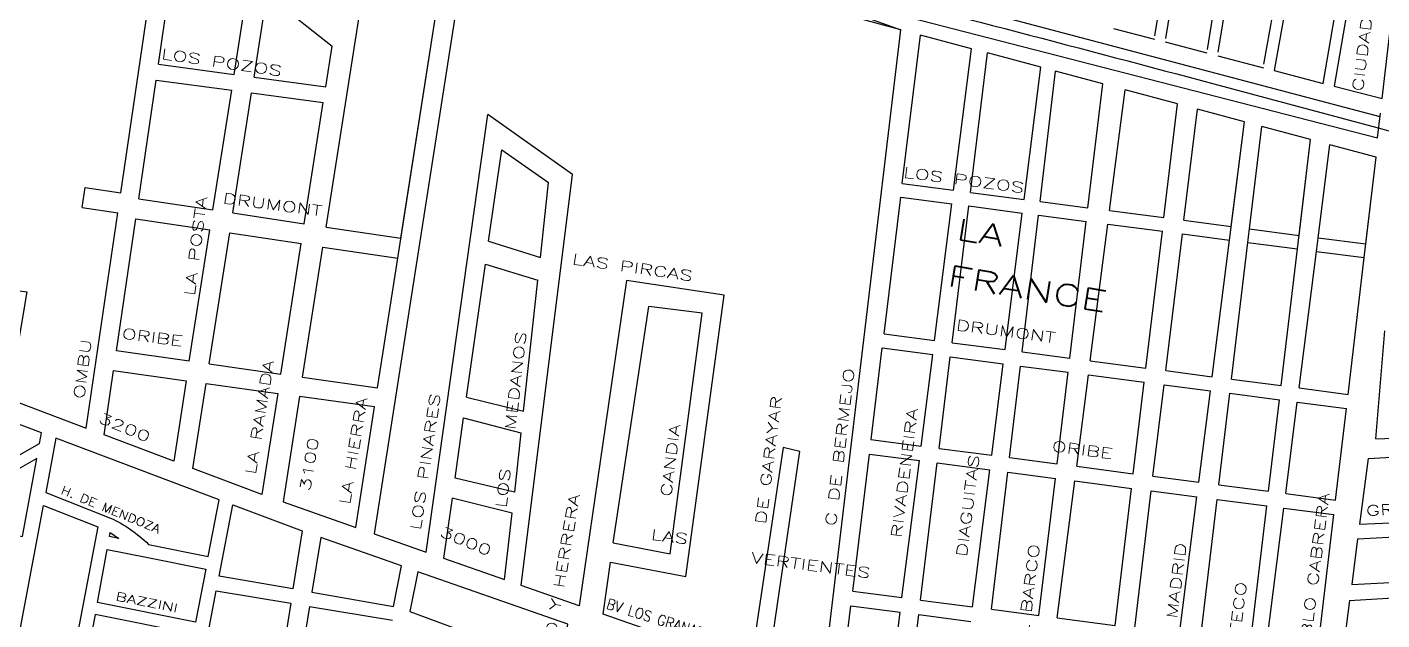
# Model space of a CAD drawing. Header units: millimetres. Extents: x 4375152 to 4409667, y 6523746 to 6549185.
# Drawn here: x 4383942 to 4385230, y 6528947 to 6529510 of the extents above; entities that cross this region are included whole.
import ezdxf

# ---------------------------------------------------------------- set-up
doc = ezdxf.new("R2010")
doc.units = ezdxf.units.MM
for name, color, linetype in [('FERROCARRIL', 252, 'VÍAS'), ('LINEA CALLE', 252, 'Continuous'), ('NOMBRE BARRIO', 8, 'Continuous'), ('NOMBRE CALLE', 252, 'Continuous')]:
    doc.layers.add(name, color=color, linetype=linetype)
doc.styles.add('ROMANS', font='romans')
doc.styles.add('S1', font='ROMANS')
doc.linetypes.add('VÍAS', pattern='A,3.81,[130,ltypeshp.shx,S=6.35,R=0,X=0,Y=0],3.81', length=7.62)

msp = doc.modelspace()

# ---------------------------------------------------------------- linework, layer by layer
at = {"layer": 'FERROCARRIL', "ltscale": 0.3, "transparency": 33554687, "flags": 128}
msp.add_lwpolyline([(4382736.5, 6530909.5, 0.007326), (4383105.8, 6530625.6), (4383401.7, 6530418.5), (4383678, 6530220.2), (4384055.4, 6529961), (4384202.4, 6529835.9), (4384267.5, 6529780.5, 0.038593), (4384512.2, 6529617.9, 0.028826), (4384696.6, 6529553.8, -0.002261), (4385070.4, 6529456, -0.003425), (4385638.4, 6529300.5, -0.012198), (4386349.8, 6529107.4), (4386818.2, 6528980.5)], format="xyb", dxfattribs=at)
at = {"layer": 'LINEA CALLE', "transparency": 33554687}
for p, q in [((4384226.7, 6529319.9), (4384288.4, 6529713.6)), ((4384294.8, 6529290.2), (4384357.8, 6529692.2)), ((4384297.8, 6529309.2), (4384353.3, 6529663.6)), ((4384492.4, 6529607.6), (4384773.1, 6529507.3)), ((4385014.5, 6529501.7), (4385030.8, 6529602.9)), ((4385024.8, 6529499), (4385041.3, 6529601.1)), ((4384031.4, 6529352.4), (4384066.9, 6529594.5)), ((4384067.2, 6529474.6), (4384084.4, 6529591.9)), ((4385064.4, 6529488.7), (4385082, 6529595)), ((4385074.7, 6529486), (4385092.5, 6529593.7)), ((4385118.2, 6529474.6), (4385138.2, 6529586.8)), ((4384139.3, 6529464.9), (4384153.3, 6529554.3)), ((4384158.2, 6529462.4), (4384170.5, 6529540.7)), ((4384170.5, 6529540.7), (4384232.3, 6529491.6)), ((4384773.1, 6529507.3), (4384690.5, 6529529.4)), ((4384780.2, 6529519.3), (4385226.2, 6529404.7)), ((4384698.5, 6528882.6), (4384773.1, 6529507.3)), ((4384698.5, 6528882.6), (4384773.1, 6529507.3)), ((4384774.4, 6529361.2), (4384791.6, 6529502.3)), ((4384774.4, 6529361.2), (4384791.6, 6529502.3)), ((4384840.2, 6529489.3), (4384791.6, 6529502.3)), ((4384840.2, 6529489.3), (4384791.6, 6529502.3)), ((4384226.3, 6529453.2), (4384232.3, 6529491.6)), ((4384823.1, 6529354.9), (4384840.2, 6529489.3)), ((4384823.1, 6529354.9), (4384840.2, 6529489.3)), ((4384839.1, 6529352.8), (4384855.3, 6529485.3)), ((4384839.1, 6529352.8), (4384855.3, 6529485.3)), ((4384906, 6529471.7), (4384855.3, 6529485.3)), ((4384906, 6529471.7), (4384855.3, 6529485.3)), ((4384067.2, 6529474.6), (4384139.3, 6529464.9)), ((4384890.1, 6529346.1), (4384906, 6529471.7)), ((4384890.1, 6529346.1), (4384906, 6529471.7)), ((4384905.3, 6529344.2), (4384920.1, 6529467.9)), ((4384905.3, 6529344.2), (4384920.1, 6529467.9)), ((4384965.1, 6529455.9), (4384920.1, 6529467.9)), ((4384965.1, 6529455.9), (4384920.1, 6529467.9)), ((4384048.5, 6529346.7), (4384065, 6529459.5)), ((4384065, 6529459.5), (4384137, 6529449.8)), ((4384158.2, 6529462.4), (4384226.3, 6529453.2)), ((4384950.9, 6529338.2), (4384965.1, 6529455.9)), ((4384950.9, 6529338.2), (4384965.1, 6529455.9)), ((4384119.1, 6529336.1), (4384137, 6529449.8)), ((4384138, 6529333.3), (4384155.8, 6529447.3)), ((4384155.8, 6529447.3), (4384224, 6529438.1)), ((4384971.4, 6529335.5), (4384986.1, 6529450.3)), ((4384971.4, 6529335.5), (4384986.1, 6529450.3)), ((4385036.1, 6529436.9), (4384986.1, 6529450.3)), ((4385036.1, 6529436.9), (4384986.1, 6529450.3)), ((4384205.9, 6529323), (4384224, 6529438.1)), ((4385023.1, 6529328.8), (4385036.1, 6529436.9)), ((4385023.1, 6529328.8), (4385036.1, 6529436.9)), ((4385042.1, 6529326.3), (4385054.9, 6529431.9)), ((4385042.1, 6529326.3), (4385054.9, 6529431.9)), ((4385099.7, 6529419.9), (4385054.9, 6529431.9)), ((4385099.7, 6529419.9), (4385054.9, 6529431.9)), ((4385226.2, 6529404.7), (4385229, 6529428.1)), ((4384460.8, 6529369.9), (4384380.4, 6529426.7)), ((4385085.4, 6529307.5), (4385099.7, 6529419.9)), ((4385087.1, 6529320.5), (4385099.7, 6529419.9)), ((4385102.9, 6529305.3), (4385116.1, 6529415.5)), ((4385104.4, 6529318.2), (4385116.1, 6529415.5)), ((4385162.5, 6529403.1), (4385116.1, 6529415.5)), ((4385162.5, 6529403.1), (4385116.1, 6529415.5)), ((4385150.1, 6529299.1), (4385162.5, 6529403.1)), ((4385151.7, 6529312), (4385162.5, 6529403.1)), ((4384381.2, 6529306.5), (4384393.6, 6529393.1)), ((4384393.6, 6529393.1), (4384438.2, 6529362.1)), ((4385168.1, 6529296.8), (4385180.9, 6529398.1)), ((4385169.7, 6529309.7), (4385180.9, 6529398.1)), ((4385224.7, 6529386.4), (4385180.9, 6529398.1)), ((4385224.7, 6529386.4), (4385180.9, 6529398.1)), ((4385213.4, 6529290.9), (4385224.7, 6529386.4)), ((4385214.9, 6529303.8), (4385224.7, 6529386.4)), ((4383994.9, 6529338.5), (4383997.7, 6529357.5)), ((4383997.7, 6529357.5), (4384031.4, 6529352.4)), ((4384430.4, 6529290.9), (4384438.2, 6529362.1)), ((4384774.4, 6529361.2), (4384823.1, 6529354.9)), ((4384839.1, 6529352.8), (4384890.1, 6529346.1)), ((4383994.9, 6529338.5), (4384028.6, 6529333.4)), ((4384048.5, 6529346.7), (4384119.1, 6529336.1)), ((4384757.1, 6529218.4), (4384772.9, 6529348.3)), ((4384772.9, 6529348.3), (4384821.5, 6529342)), ((4384805, 6529212.2), (4384821.5, 6529342)), ((4384821.7, 6529210), (4384837.6, 6529339.9)), ((4384837.6, 6529339.9), (4384888.5, 6529333.2)), ((4384905.3, 6529344.2), (4384950.9, 6529338.2)), ((4384045.7, 6529327.7), (4384116.2, 6529317.1)), ((4384138, 6529333.3), (4384205.9, 6529323)), ((4384872.1, 6529203.4), (4384888.5, 6529333.2)), ((4384888.3, 6529201.3), (4384903.8, 6529331.2)), ((4384903.8, 6529331.2), (4384949.3, 6529325.3)), ((4384933.7, 6529195.4), (4384949.3, 6529325.3)), ((4384971.4, 6529335.5), (4385023.1, 6529328.8)), ((4385042.1, 6529326.3), (4385087.1, 6529320.5)), ((4384096.6, 6529192.5), (4384116.2, 6529317.1)), ((4384115.5, 6529189.8), (4384135, 6529314.3)), ((4384135, 6529314.3), (4384203, 6529304.1)), ((4384226.7, 6529319.9), (4384297.8, 6529309.2)), ((4384953.1, 6529192.9), (4384969.7, 6529322.6)), ((4384969.7, 6529322.6), (4385021.6, 6529315.9)), ((4385006, 6529185.9), (4385021.6, 6529315.9)), ((4385024.9, 6529183.5), (4385040.6, 6529313.4)), ((4385040.6, 6529313.4), (4385085.4, 6529307.5)), ((4385104.4, 6529318.2), (4385151.7, 6529312)), ((4384183.5, 6529180.1), (4384203, 6529304.1)), ((4384204.3, 6529177.2), (4384223.7, 6529300.9)), ((4384223.7, 6529300.9), (4384294.8, 6529290.2)), ((4384381.2, 6529306.5), (4384430.4, 6529290.9)), ((4385069, 6529177.7), (4385085.4, 6529307.5)), ((4385087.4, 6529175.3), (4385102.9, 6529305.3)), ((4385102.9, 6529305.3), (4385150.1, 6529299.1)), ((4385169.7, 6529309.7), (4385214.9, 6529303.8)), ((4384275.5, 6529167), (4384294.8, 6529290.2)), ((4385134.6, 6529169.2), (4385150.1, 6529299.1)), ((4385151.6, 6529167), (4385168.1, 6529296.8)), ((4385168.1, 6529296.8), (4385213.4, 6529290.9)), ((4385198.1, 6529160.9), (4385213.4, 6529290.9)), ((4384360.1, 6529158.2), (4384378.1, 6529284.6)), ((4384378.1, 6529284.6), (4384428, 6529269.4)), ((4384414.2, 6529144.8), (4384428, 6529269.4)), ((4384605, 6529255.1), (4384512.2, 6529269)), ((4384568.6, 6528988), (4384605, 6529255.1)), ((4384499.7, 6529019.7), (4384533.6, 6529244.5)), ((4384584.2, 6529238.1), (4384533.6, 6529244.5)), ((4384553.8, 6529009.4), (4384584.2, 6529238.1)), ((4384757.1, 6529218.4), (4384805, 6529212.2)), ((4384821.7, 6529210), (4384872.1, 6529203.4)), ((4385224.6, 6529118.5), (4385233, 6529221.3)), ((4384744.9, 6529118), (4384755.4, 6529205)), ((4384755.4, 6529205), (4384803.3, 6529198.7)), ((4384792.3, 6529111.8), (4384803.3, 6529198.7)), ((4384809.4, 6529109.6), (4384820, 6529196.5)), ((4384820, 6529196.5), (4384870.4, 6529190)), ((4384888.3, 6529201.3), (4384933.7, 6529195.4)), ((4384115.5, 6529189.8), (4384183.5, 6529180.1)), ((4384859.4, 6529103.1), (4384870.4, 6529190)), ((4384876.3, 6529100.9), (4384886.7, 6529187.8)), ((4384886.7, 6529187.8), (4384932, 6529181.9)), ((4384953.1, 6529192.9), (4385006, 6529185.9)), ((4385024.9, 6529183.5), (4385069, 6529177.7)), ((4384204.3, 6529177.2), (4384275.5, 6529167)), ((4384921.6, 6529095), (4384932, 6529181.9)), ((4384940.2, 6529092.6), (4384951.3, 6529179.4)), ((4384951.3, 6529179.4), (4385004.4, 6529172.5)), ((4384994, 6529085.5), (4385004.4, 6529172.5)), ((4385087.4, 6529175.3), (4385134.6, 6529169.2)), ((4384360.1, 6529158.2), (4384414.2, 6529144.8)), ((4385012.7, 6529083.1), (4385023.2, 6529170)), ((4385023.2, 6529170), (4385067.3, 6529164.3)), ((4385056.3, 6529077.4), (4385067.3, 6529164.3)), ((4385075.4, 6529074.9), (4385085.7, 6529161.9)), ((4385085.7, 6529161.9), (4385133, 6529155.7)), ((4385151.6, 6529167), (4385198.1, 6529160.9)), ((4385122.6, 6529068.8), (4385133, 6529155.7)), ((4385138.9, 6529066.6), (4385149.9, 6529153.5)), ((4385149.9, 6529153.5), (4385196.5, 6529147.4)), ((4385186.2, 6529060.5), (4385196.5, 6529147.4)), ((4385224.6, 6529118.5), (4385374.9, 6529125.3)), ((4384646.4, 6528897.2), (4384676.9, 6529106.7)), ((4384676.9, 6529106.7), (4384661.1, 6529110.3)), ((4384744.4, 6529118.1), (4384792.3, 6529111.8)), ((4384809.4, 6529109.6), (4384859.4, 6529103.1)), ((4384727.3, 6528973.9), (4384743.2, 6529104.1)), ((4384743.2, 6529104.1), (4384790.6, 6529098)), ((4384774.1, 6528967.8), (4384790.6, 6529098)), ((4384791.8, 6528965.5), (4384807.7, 6529095.7)), ((4384807.7, 6529095.7), (4384857.6, 6529089.2)), ((4384876.3, 6529100.9), (4384921.6, 6529095)), ((4385217.2, 6529100), (4385209, 6529037.5)), ((4385217.2, 6529100), (4385250.8, 6529101.8)), ((4384841.1, 6528959.1), (4384857.6, 6529089.2)), ((4384859.2, 6528956.8), (4384874.7, 6529087)), ((4384874.7, 6529087), (4384919.9, 6529081.1)), ((4384904.2, 6528950.9), (4384919.9, 6529081.1)), ((4384940.2, 6529092.6), (4384994, 6529085.5)), ((4385012.7, 6529083.1), (4385056.3, 6529077.4)), ((4384921.7, 6528948.6), (4384938.4, 6529078.7)), ((4384938.4, 6529078.7), (4384992.3, 6529071.6)), ((4384976.7, 6528941.4), (4384992.3, 6529071.6)), ((4384995.3, 6528939), (4385011.1, 6529069.2)), ((4385011.1, 6529069.2), (4385054.5, 6529063.5)), ((4385075.4, 6529074.9), (4385122.6, 6529068.8)), ((4385038, 6528933.4), (4385054.5, 6529063.5)), ((4385058.1, 6528930.8), (4385073.7, 6529061)), ((4385073.7, 6529061), (4385121, 6529054.9)), ((4385105.4, 6528924.6), (4385121, 6529054.9)), ((4385138.9, 6529066.6), (4385186.2, 6529060.5)), ((4385120.7, 6528922.6), (4385137.2, 6529052.8)), ((4385137.2, 6529052.8), (4385184.6, 6529046.6)), ((4385169.2, 6528916.3), (4385184.6, 6529046.6)), ((4385209, 6529037.5), (4385253.6, 6529039.6)), ((4384499.7, 6529019.7), (4384553.8, 6529009.4)), ((4385207.2, 6529023.6), (4385201.6, 6528980.2)), ((4385207.2, 6529023.6), (4385254.2, 6529026.2)), ((4385201.6, 6528980.2), (4385256.1, 6528983.1)), ((4384727.3, 6528973.9), (4384774.1, 6528967.8)), ((4384791.8, 6528965.5), (4384841.1, 6528959.1)), ((4385199.6, 6528965), (4385192.5, 6528910.4)), ((4385199.6, 6528965), (4385256.8, 6528968.5)), ((4384210.9, 6528959.5), (4384196.4, 6528871.1)), ((4384210.9, 6528959.5), (4384289.7, 6528946.5)), ((4384715.6, 6528877.9), (4384725.6, 6528960.1)), ((4384725.6, 6528960.1), (4384772.3, 6528954)), ((4384761.1, 6528865.3), (4384772.3, 6528954)), ((4384778.9, 6528860.5), (4384790.1, 6528951.7)), ((4384790.1, 6528951.7), (4384839.4, 6528945.2)), ((4384859.2, 6528956.8), (4384904.2, 6528950.9)), ((4384921.7, 6528948.6), (4384976.7, 6528941.4))]:
    msp.add_line(p, q, dxfattribs=at)
for points in [[(4383809.3, 6529822.2), (4383712.5, 6529237.1), (4383800.8, 6529203.7), (4383812.7, 6529295.6), (4383831.4, 6529292.3), (4383817.9, 6529197.2), (4383906.3, 6529163.8), (4383920.9, 6529261.3), (4383942.3, 6529258.2), (4383925.2, 6529156.7), (4383998.7, 6529128.9), (4384028.6, 6529333.4)], [(4384369.7, 6529651.3), (4384272.2, 6529028.4), (4384321.8, 6529011), (4384380.4, 6529426.7)], [(4385194.7, 6529574.6), (4385148.2, 6529581.6), (4385128, 6529468.6), (4385174.6, 6529456.4), (4385194.7, 6529574.6)], [(4385245.4, 6529569.8), (4385205.4, 6529573.8), (4385185, 6529453.7), (4385230.5, 6529441.9), (4385245.4, 6529569.8)], [(4384771.3, 6529545.8), (4385228.5, 6529424.8)], [(4384975.2, 6529508.5), (4385014, 6529498.4)], [(4385024.3, 6529495.7), (4385063.9, 6529485.3)], [(4385074.3, 6529482.6), (4385117.7, 6529471.3)], [(4384512.2, 6529269), (4384467.2, 6528960), (4384412, 6528979.4), (4384460.8, 6529369.9)], [(4384096.6, 6529192.5), (4384027.3, 6529202.4), (4384045.7, 6529327.7)], [(4384661.1, 6529110.3), (4384630.1, 6528902.9), (4384489.9, 6528952.1), (4384497.1, 6529001.6), (4384568.6, 6528988)], [(4384029.5, 6529024), (4384020.8, 6529025.8), (4384021.5, 6529029.6), (4384029.5, 6529024)], [(4384306.4, 6528954.7), (4384450, 6528901.3), (4384456.3, 6528942.5), (4384314, 6528992.4), (4384306.4, 6528954.7)]]:
    msp.add_lwpolyline(points, dxfattribs=at)
for points in [[(4384081.8, 6529097.5), (4384015.6, 6529122.5), (4384024.5, 6529183.6), (4384093.7, 6529173.9)], [(4384112.6, 6529171.3), (4384180.7, 6529161.8), (4384165.6, 6529065.8), (4384099.9, 6529090.6)], [(4383867.6, 6529157.6), (4383848.7, 6529054.4), (4383954.2, 6529114.2), (4383956.1, 6529124.4)], [(4384201.4, 6529158.9), (4384185.8, 6529058.7), (4384254.8, 6529034.5), (4384272.7, 6529148.9)], [(4384411.9, 6529124.4), (4384405.6, 6529068), (4384349.2, 6529081.3), (4384357.3, 6529138.6)], [(4383938, 6529025.7), (4383951.6, 6529099.9), (4383851.5, 6529043.1), (4383851.5, 6529042.2)], [(4383958, 6529055.4), (4384009.7, 6529034.9), (4383984.9, 6528905.1), (4383931.5, 6528913.6)], [(4384125, 6528988.3), (4384137.9, 6529056), (4384203.9, 6529031.2), (4384195.2, 6528976)], [(4384396.4, 6528984.9), (4384403.4, 6529048), (4384346.5, 6529062.4), (4384338.3, 6529005.2)], [(4384213.1, 6528972.9), (4384290.8, 6528959.3), (4384298.3, 6528997.9), (4384221.6, 6529024.8)], [(4384102.6, 6528944.4), (4384009.5, 6528963.1), (4384018.6, 6529013.5), (4384055.6, 6529006.1), (4384112.3, 6528994.7)], [(4384105.4, 6528885.7), (4384122.3, 6528974.1), (4384193, 6528962.4), (4384179, 6528873.9)], [(4384100.4, 6528933), (4384007.2, 6528951.7), (4383997.9, 6528903), (4384091.8, 6528887.9)]]:
    msp.add_lwpolyline(points, close=True, dxfattribs=at)
msp.add_lwpolyline([(4384125, 6529060.8), (4383969.6, 6529119.3), (4383960.2, 6529067.7), (4384021.6, 6529043.4, -0.089675), (4384057.8, 6529018.4), (4384114.6, 6529007)], format="xyb", close=True, dxfattribs=at)

# ---------------------------------------------------------------- texts
at = {"layer": 'NOMBRE BARRIO', "transparency": 33554687, "style": 'S1', "width": 1.5}
for s, p in [('LA', (4384824.5, 6529308.6)), ('FRANCE', (4384816, 6529264.1))]:
    msp.add_text(s, height=20, rotation=350.5957, dxfattribs=at).set_placement(p)
at = {"layer": 'NOMBRE CALLE', "transparency": 33554687}
for s, height, rotation, style, width, p in [('CIUDAD DE GENOVA', 10, 82.7298, 'ROMANS', 1.5, (4385212, 6529448.1)), ('LOS POZOS', 10, 351.7414, 'ROMANS', 1.5, (4384069.4, 6529479.7)), ('LOS POZOS', 10, 352.5491, 'ROMANS', 1.5, (4384774.9, 6529367.1)), ('DRUMONT', 10, 352.5491, 'ROMANS', 1.5, (4384128, 6529342.5)), ('LA POSTA', 10, 82.7298, 'ROMANS', 1.5, (4384101.5, 6529254)), ('LAS PIRCAS', 10, 351.8065, 'ROMANS', 1.5, (4384460, 6529284.8)), ('ORIBE', 10, 352.5491, 'ROMANS', 1.5, (4384032, 6529214)), ('DRUMONT', 10, 352.5491, 'ROMANS', 1.5, (4384825, 6529222)), ('OMBU', 10, 82.7298, 'ROMANS', 1.5, (4383996.5, 6529156)), ('LOS   MEDANOS', 10, 83.3836, 'ROMANS', 1.5, (4384397.8, 6529052.4)), ('LA RAMADA', 10, 80.6854, 'ROMANS', 1.5, (4384159.4, 6529084.1)), ('C DE BERMEJO', 10, 83.209, 'ROMANS', 1.5, (4384711.1, 6529035.2)), ('LOS PINARES', 10, 81.6286, 'ROMANS', 1.5, (4384316.4, 6529031.3)), ('DE GARAYAR', 10, 82.7298, 'ROMANS', 1.5, (4384644.5, 6529037)), ('LA HIERRA', 10, 80.5283, 'ROMANS', 1.5, (4384249, 6529055.7)), ('RIVADENEIRA', 10, 82.7298, 'ROMANS', 1.5, (4384773.5, 6529024)), ('3200', 10, 337.7292, 'ROMANS', 1.5, (4384009.4, 6529134.6)), ('CANDIA', 10, 82.7298, 'ROMANS', 1.5, (4384554.5, 6529063)), ('3100', 10, 80.5283, 'ROMANS', 1.5, (4384211.3, 6529068.3)), ('ORIBE', 10, 352.5491, 'ROMANS', 1.5, (4384916, 6529107)), ('DIAGUITAS', 10, 82.7298, 'ROMANS', 1.5, (4384835.5, 6529006)), ('H. DE MENDOZA', 8, 337.755, 'S1', 1.174052, (4383973.9, 6529066.8)), ('BASURCO Y HERRERA', 10, 80.3136, 'ROMANS', 1.5, (4384431.5, 6528852.5)), ('MONSENOR PABLO CABRERA', 10, 82.7298, 'ROMANS', 1.5, (4385144.5, 6528785)), ('GRENON', 10, 2.5983, 'S1', 1.5, (4385215.3, 6529045.4)), ('3000', 10, 337.7292, 'ROMANS', 1.5, (4384333.7, 6529026.5)), ('LAS', 10, 352.5491, 'ROMANS', 1.5, (4384535, 6529023)), ('CIUDAD DEL BARCO', 10, 82.7298, 'ROMANS', 1.5, (4384880.5, 6528825)), ('TALAVERA DE MADRID', 10, 82.7298, 'ROMANS', 1.5, (4385017.7, 6528808.9)), ('VERTIENTES', 10, 352.5491, 'ROMANS', 1.5, (4384630, 6529001)), ('CIUDAD DE ESTECO', 10, 82.7298, 'ROMANS', 1.5, (4385077.5, 6528791)), ('BAZZINI', 8, 348.7866, 'S1', 1.5, (4384026, 6528965.4)), ('BV LOS GRANADEROS', 10, 342.7619, 'ROMANS', 0.90295, (4384492.3, 6528957.6))]:
    msp.add_text(s, height=height, rotation=rotation, dxfattribs=dict(at, style=style, width=width)).set_placement(p)

doc.saveas('drawing.dxf')
